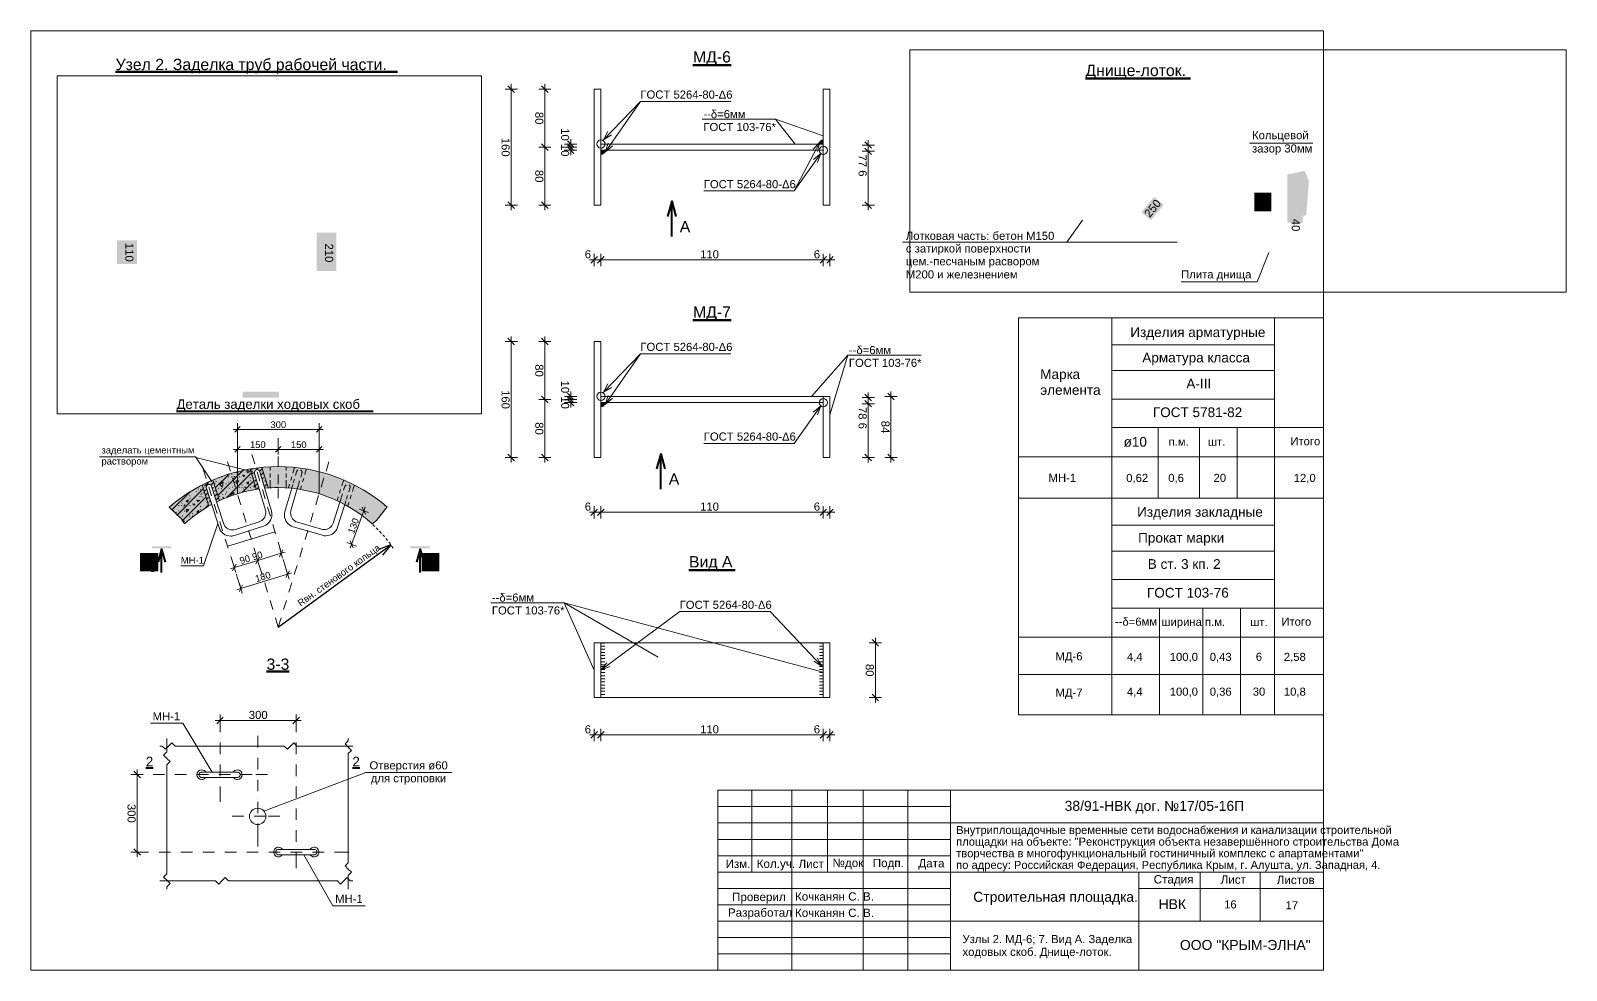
# Model space of a CAD drawing. Header units: metres. Extents: x -865.4 to -847, y -515.9 to -504.6.
import ezdxf

# ---------------------------------------------------------------- set-up
doc = ezdxf.new("R2010")
doc.units = ezdxf.units.M
for name, color, linetype in [('PDF _Геометрия', 7, 'Continuous'), ('PDF _Изображения', 7, 'Continuous'), ('PDF _Текст', 7, 'Continuous')]:
    doc.layers.add(name, color=color, linetype=linetype)
doc.styles.add('PDF Arial', font='arial.ttf')
picture_1 = doc.add_image_def('image1.png', size_in_pixel=(490, 390))
picture_2 = doc.add_image_def('image2.png', size_in_pixel=(758, 280))

msp = doc.modelspace()

# ---------------------------------------------------------------- hatches: boundary and pattern name
at = {"layer": 'PDF _Геометрия', "transparency": 33554559}
for points in [[(-855.909, -505.887), (-855.909, -505.937), (-855.958, -505.937), (-855.958, -505.937), (-855.958, -505.932), (-855.957, -505.928), (-855.956, -505.924), (-855.955, -505.92), (-855.953, -505.916), (-855.951, -505.912), (-855.949, -505.908), (-855.946, -505.905), (-855.944, -505.902), (-855.94, -505.899), (-855.937, -505.896), (-855.933, -505.894), (-855.93, -505.892), (-855.926, -505.89), (-855.922, -505.889), (-855.917, -505.888), (-855.913, -505.888)], [(-858.583, -506.061), (-858.583, -506.012), (-858.534, -506.012), (-858.534, -506.012), (-858.534, -506.016), (-858.535, -506.02), (-858.536, -506.024), (-858.537, -506.029), (-858.539, -506.033), (-858.541, -506.036), (-858.543, -506.04), (-858.546, -506.043), (-858.548, -506.047), (-858.552, -506.049), (-858.555, -506.052), (-858.559, -506.054), (-858.562, -506.056), (-858.566, -506.058), (-858.57, -506.059), (-858.575, -506.06), (-858.579, -506.061)], [(-858.583, -509.095), (-858.583, -509.045), (-858.534, -509.045), (-858.534, -509.045), (-858.534, -509.05), (-858.535, -509.054), (-858.536, -509.058), (-858.537, -509.062), (-858.539, -509.066), (-858.541, -509.07), (-858.543, -509.074), (-858.546, -509.077), (-858.548, -509.08), (-858.552, -509.083), (-858.555, -509.086), (-858.559, -509.088), (-858.562, -509.09), (-858.566, -509.092), (-858.57, -509.093), (-858.575, -509.094), (-858.579, -509.094)], [(-863.983, -510.797), (-863.983, -510.774), (-863.749, -510.774), (-863.749, -510.797)], [(-860.64, -510.797), (-860.875, -510.797), (-860.875, -510.774), (-860.64, -510.774)]]:
    msp.add_hatch(color=256, dxfattribs=at).paths.add_polyline_path(points)
at = {"layer": 'PDF _Геометрия', "true_color": 0xffffff, "transparency": 33554559}
for points in [[(-850.327, -506.304), (-850.122, -506.259), (-850.1, -506.304), (-850.069, -506.387), (-850.103, -506.797), (-850.146, -506.799), (-850.146, -506.888), (-850.327, -506.883)], [(-851.932, -506.572), (-851.816, -506.668), (-851.969, -506.852), (-852.085, -506.757)], [(-850.724, -506.522), (-850.522, -506.522), (-850.522, -506.745), (-850.724, -506.745)], [(-862, -507.001), (-861.765, -507.001), (-861.765, -507.461), (-862, -507.461)], [(-864.402, -507.096), (-864.161, -507.096), (-864.161, -507.379), (-864.402, -507.379)], [(-862.89, -508.987), (-862.89, -508.912), (-862.454, -508.912), (-862.454, -508.987)], [(-862.562, -510.07), (-862.562, -510.069), (-862.586, -510.071), (-862.659, -509.824), (-862.659, -509.824), (-862.631, -509.821), (-862.602, -509.819), (-862.574, -509.817), (-862.546, -509.816), (-862.517, -509.815), (-862.489, -509.814), (-862.46, -509.814), (-862.432, -509.815), (-862.403, -509.815), (-862.375, -509.816), (-862.346, -509.818), (-862.318, -509.82), (-862.29, -509.822), (-862.261, -509.825), (-862.233, -509.828), (-862.205, -509.831), (-862.176, -509.835), (-862.148, -509.839), (-862.12, -509.844), (-862.092, -509.849), (-862.064, -509.854), (-862.036, -509.86), (-862.009, -509.867), (-861.981, -509.873), (-861.953, -509.88), (-861.926, -509.888), (-861.898, -509.896), (-861.871, -509.904), (-861.844, -509.912), (-861.817, -509.921), (-861.79, -509.931), (-861.763, -509.94), (-861.737, -509.951), (-861.71, -509.961), (-861.684, -509.972), (-861.658, -509.983), (-861.632, -509.995), (-861.606, -510.007), (-861.58, -510.019), (-861.555, -510.032), (-861.529, -510.045), (-861.504, -510.058), (-861.479, -510.072), (-861.455, -510.086), (-861.43, -510.101), (-861.406, -510.115), (-861.382, -510.13), (-861.358, -510.146), (-861.334, -510.162), (-861.311, -510.178), (-861.287, -510.194), (-861.264, -510.211), (-861.242, -510.228), (-861.219, -510.246), (-861.197, -510.264), (-861.175, -510.282), (-861.153, -510.3), (-861.279, -510.457), (-861.337, -510.501), (-861.337, -510.501), (-861.357, -510.484), (-861.376, -510.467), (-861.396, -510.45), (-861.417, -510.434), (-861.437, -510.417), (-861.458, -510.402), (-861.479, -510.386), (-861.5, -510.371), (-861.522, -510.356), (-861.544, -510.341), (-861.566, -510.327), (-861.588, -510.313), (-861.61, -510.3), (-861.633, -510.287), (-861.656, -510.274), (-861.679, -510.262), (-861.702, -510.25), (-861.725, -510.238), (-861.749, -510.227), (-861.772, -510.216), (-861.796, -510.205), (-861.82, -510.195), (-861.845, -510.185), (-861.869, -510.176), (-861.894, -510.166), (-861.918, -510.158), (-861.943, -510.149), (-861.968, -510.141), (-861.993, -510.134), (-862.018, -510.127), (-862.043, -510.12), (-862.069, -510.114), (-862.094, -510.108), (-862.12, -510.102), (-862.145, -510.097), (-862.171, -510.092), (-862.197, -510.088), (-862.223, -510.084), (-862.249, -510.08), (-862.274, -510.077), (-862.301, -510.075), (-862.327, -510.072), (-862.353, -510.07), (-862.379, -510.069), (-862.405, -510.068), (-862.431, -510.067), (-862.457, -510.067), (-862.483, -510.067), (-862.509, -510.067), (-862.536, -510.068)], [(-862.801, -509.843), (-862.726, -510.087), (-862.726, -510.087), (-862.751, -510.092), (-862.777, -510.096), (-862.802, -510.101), (-862.827, -510.107), (-862.853, -510.113), (-862.878, -510.119), (-862.903, -510.125), (-862.928, -510.132), (-862.953, -510.14), (-862.977, -510.147), (-863.002, -510.156), (-863.026, -510.164), (-863.051, -510.173), (-863.075, -510.182), (-863.099, -510.192), (-863.123, -510.202), (-863.146, -510.212), (-863.17, -510.223), (-863.25, -509.975), (-863.25, -509.975), (-863.224, -509.964), (-863.199, -509.954), (-863.173, -509.944), (-863.147, -509.934), (-863.121, -509.925), (-863.095, -509.916), (-863.069, -509.908), (-863.042, -509.9), (-863.016, -509.892), (-862.989, -509.885), (-862.962, -509.877), (-862.936, -509.871), (-862.909, -509.865), (-862.882, -509.859), (-862.855, -509.853), (-862.828, -509.848)], [(-863.591, -510.503), (-863.773, -510.3), (-863.773, -510.3), (-863.752, -510.282), (-863.73, -510.264), (-863.708, -510.247), (-863.686, -510.23), (-863.664, -510.213), (-863.641, -510.196), (-863.619, -510.18), (-863.596, -510.164), (-863.572, -510.148), (-863.549, -510.133), (-863.525, -510.118), (-863.501, -510.103), (-863.477, -510.089), (-863.453, -510.075), (-863.428, -510.061), (-863.404, -510.048), (-863.379, -510.035), (-863.297, -510.289), (-863.297, -510.289), (-863.32, -510.302), (-863.342, -510.316), (-863.364, -510.329), (-863.386, -510.344), (-863.408, -510.358), (-863.429, -510.373), (-863.45, -510.388), (-863.471, -510.404), (-863.492, -510.419), (-863.512, -510.435), (-863.532, -510.452), (-863.552, -510.469), (-863.572, -510.486)], [(-864.125, -510.853), (-863.905, -510.853), (-863.905, -511.072), (-864.125, -511.072)], [(-860.74, -511.072), (-860.74, -510.853), (-860.528, -510.853), (-860.528, -511.072)]]:
    msp.add_hatch(color=7, dxfattribs=at).paths.add_polyline_path(points)
at = {"layer": 'PDF _Геометрия', "true_color": 0xdfdfdf, "transparency": 33554559}
for points in [[(-862.691, -510.081), (-862.691, -510.081), (-862.71, -510.084), (-862.729, -510.087), (-862.801, -509.843), (-862.801, -509.843), (-862.773, -509.838), (-862.744, -509.834), (-862.716, -509.83), (-862.688, -509.827), (-862.659, -509.824), (-862.586, -510.069), (-862.586, -510.069), (-862.606, -510.071), (-862.625, -510.073), (-862.683, -509.876), (-862.683, -509.876), (-862.684, -509.872), (-862.686, -509.869), (-862.687, -509.866), (-862.689, -509.863), (-862.691, -509.86), (-862.694, -509.857), (-862.697, -509.855), (-862.7, -509.853), (-862.704, -509.851), (-862.707, -509.85), (-862.711, -509.849), (-862.714, -509.849), (-862.718, -509.849), (-862.722, -509.85), (-862.725, -509.85), (-862.729, -509.852), (-862.732, -509.853), (-862.735, -509.855), (-862.738, -509.858), (-862.74, -509.86), (-862.743, -509.863), (-862.745, -509.866), (-862.746, -509.87), (-862.747, -509.873), (-862.748, -509.877), (-862.749, -509.88), (-862.749, -509.884), (-862.748, -509.888), (-862.747, -509.891), (-862.746, -509.895)], [(-863.205, -510.24), (-863.264, -510.054), (-863.264, -510.054), (-863.265, -510.051), (-863.266, -510.048), (-863.268, -510.044), (-863.27, -510.041), (-863.272, -510.038), (-863.275, -510.036), (-863.278, -510.034), (-863.281, -510.032), (-863.285, -510.03), (-863.288, -510.029), (-863.292, -510.029), (-863.295, -510.028), (-863.299, -510.028), (-863.303, -510.029), (-863.306, -510.03), (-863.31, -510.031), (-863.313, -510.033), (-863.316, -510.035), (-863.319, -510.037), (-863.321, -510.04), (-863.324, -510.043), (-863.325, -510.046), (-863.327, -510.049), (-863.328, -510.053), (-863.329, -510.056), (-863.329, -510.06), (-863.329, -510.064), (-863.329, -510.067), (-863.328, -510.071), (-863.326, -510.075), (-863.264, -510.27), (-863.264, -510.27), (-863.281, -510.279), (-863.297, -510.289), (-863.379, -510.035), (-863.379, -510.035), (-863.353, -510.022), (-863.328, -510.01), (-863.302, -509.998), (-863.276, -509.986), (-863.25, -509.975), (-863.17, -510.223), (-863.17, -510.223), (-863.187, -510.231)]]:
    msp.add_hatch(color=254, dxfattribs=at).paths.add_polyline_path(points)

# ---------------------------------------------------------------- linework, layer by layer
at = {"layer": 'PDF _Геометрия', "lineweight": 18}
for points in [[(-865.44, -504.575), (-849.896, -504.575), (-849.896, -515.869), (-865.44, -515.869)], [(-858.663, -505.277), (-858.583, -505.277), (-858.583, -506.672), (-858.663, -506.672)], [(-855.829, -505.277), (-855.909, -505.277), (-855.909, -506.672), (-855.829, -506.672)], [(-858.583, -505.937), (-855.909, -505.937), (-855.909, -506.012), (-858.583, -506.012)], [(-858.663, -508.31), (-858.583, -508.31), (-858.583, -509.705), (-858.663, -509.705)], [(-858.583, -508.97), (-855.909, -508.97), (-855.909, -509.045), (-858.583, -509.045)], [(-855.909, -509.705), (-855.829, -509.705), (-855.829, -508.97), (-855.909, -508.97)], [(-858.663, -511.932), (-855.829, -511.932), (-855.829, -512.59), (-858.663, -512.59)], [(-857.176, -515.869), (-857.176, -513.704)], [(-849.896, -513.704), (-857.176, -513.704)], [(-856.77, -514.688), (-856.77, -513.704)], [(-856.287, -513.704), (-856.287, -515.869)], [(-855.858, -514.688), (-855.858, -513.704)], [(-855.43, -513.704), (-855.43, -515.869)], [(-854.891, -513.704), (-854.891, -515.869)], [(-854.381, -513.704), (-854.381, -515.869)], [(-854.381, -513.901), (-857.176, -513.901)], [(-849.896, -514.098), (-857.176, -514.098)], [(-854.381, -514.295), (-857.176, -514.295)], [(-854.381, -514.491), (-857.176, -514.491)], [(-849.896, -514.688), (-857.176, -514.688)], [(-852.116, -514.688), (-852.116, -515.869)], [(-851.379, -515.278), (-851.379, -514.688)], [(-850.655, -515.278), (-850.655, -514.688)], [(-854.381, -514.885), (-857.176, -514.885)], [(-849.896, -514.885), (-852.116, -514.885)], [(-854.381, -515.082), (-857.176, -515.082)], [(-849.896, -515.278), (-857.176, -515.278)], [(-854.381, -515.475), (-857.176, -515.475)]]:
    msp.add_lwpolyline(points, close=True, dxfattribs=at)
at = {"layer": 'PDF _Геометрия', "lineweight": 53}
for points in [[(-857.476, -504.988), (-857.016, -504.988)], [(-864.419, -505.07), (-861.029, -505.07)], [(-852.757, -505.15), (-851.492, -505.15)], [(-857.476, -508.055), (-857.016, -508.055)], [(-857.524, -511.061), (-856.968, -511.061)], [(-862.604, -512.278), (-862.332, -512.278)]]:
    msp.add_lwpolyline(points, dxfattribs=at)
at = {"layer": 'PDF _Геометрия', "lineweight": 18}
for points in [[(-859.588, -505.277), (-859.736, -505.277)], [(-859.623, -505.316), (-859.701, -505.237)], [(-859.662, -506.731), (-859.662, -506.672), (-859.662, -505.277), (-859.662, -505.218)], [(-859.184, -505.277), (-859.331, -505.277)], [(-859.218, -505.316), (-859.297, -505.237)], [(-859.257, -506.731), (-859.257, -506.672), (-859.257, -505.974), (-859.257, -505.277), (-859.257, -505.218)], [(-857.02, -505.424), (-858.108, -505.424), (-858.553, -505.887), (-858.498, -505.787)], [(-858.108, -505.424), (-858.533, -506.033), (-858.494, -505.926)], [(-856.246, -505.937), (-856.483, -505.639), (-857.364, -505.639)], [(-856.483, -505.639), (-855.909, -505.839)], [(-859.297, -505.935), (-859.218, -506.014)], [(-858.872, -505.937), (-859.02, -505.937)], [(-858.985, -505.897), (-858.907, -505.976)], [(-858.907, -506.014), (-858.985, -505.935)], [(-858.946, -506.071), (-858.946, -506.012), (-858.946, -505.974), (-858.946, -505.937), (-858.946, -505.877)], [(-858.553, -505.887), (-858.456, -505.828)], [(-856.259, -506.501), (-855.952, -505.914), (-855.977, -506.025)], [(-855.952, -505.914), (-856.029, -505.998)], [(-855.408, -505.91), (-855.33, -505.988)], [(-855.369, -506.731), (-855.369, -506.672), (-855.369, -506.024), (-855.369, -505.949), (-855.369, -505.89)], [(-850.784, -505.925), (-850.022, -505.925)], [(-859.184, -505.974), (-859.331, -505.974)], [(-858.872, -505.974), (-859.02, -505.974)], [(-858.872, -506.012), (-859.02, -506.012)], [(-858.907, -506.051), (-858.985, -505.972)], [(-858.533, -506.033), (-858.445, -505.959)], [(-855.978, -506.158), (-855.937, -506.052), (-856.259, -506.501), (-857.346, -506.501)], [(-855.937, -506.052), (-856.026, -506.124)], [(-855.295, -505.949), (-855.443, -505.949)], [(-855.295, -506.024), (-855.443, -506.024)], [(-855.33, -506.064), (-855.408, -505.985)], [(-859.588, -506.672), (-859.736, -506.672)], [(-859.701, -506.632), (-859.623, -506.711)], [(-859.184, -506.672), (-859.331, -506.672)], [(-859.297, -506.632), (-859.218, -506.711)], [(-855.295, -506.672), (-855.443, -506.672)], [(-855.408, -506.632), (-855.33, -506.711)], [(-852.981, -507.118), (-852.792, -506.853)], [(-854.956, -507.118), (-851.653, -507.118)], [(-858.722, -507.33), (-858.663, -507.33), (-858.583, -507.33), (-855.909, -507.33), (-855.829, -507.33), (-855.77, -507.33)], [(-858.624, -507.29), (-858.703, -507.369)], [(-858.663, -507.404), (-858.663, -507.256)], [(-858.544, -507.29), (-858.623, -507.369)], [(-858.583, -507.404), (-858.583, -507.256)], [(-855.87, -507.29), (-855.948, -507.369)], [(-855.909, -507.404), (-855.909, -507.256)], [(-855.868, -507.369), (-855.789, -507.29)], [(-855.829, -507.404), (-855.829, -507.256)], [(-851.606, -507.593), (-850.69, -507.593), (-850.553, -507.242)], [(-849.896, -512.797), (-853.562, -512.797), (-853.562, -508.026), (-852.438, -508.026), (-852.438, -510.195), (-849.896, -510.195)], [(-852.439, -508.026), (-852.439, -509.004)], [(-852.438, -508.026), (-849.896, -508.026)], [(-850.483, -508.026), (-850.483, -511.514), (-850.483, -512.797)], [(-859.588, -508.31), (-859.736, -508.31)], [(-859.623, -508.35), (-859.701, -508.271)], [(-859.662, -509.764), (-859.662, -509.705), (-859.662, -508.31), (-859.662, -508.251)], [(-859.184, -508.31), (-859.331, -508.31)], [(-859.218, -508.35), (-859.297, -508.271)], [(-859.257, -509.764), (-859.257, -509.705), (-859.257, -509.008), (-859.257, -508.31), (-859.257, -508.251)], [(-857.02, -508.457), (-858.108, -508.457), (-858.553, -508.921), (-858.498, -508.821)], [(-858.108, -508.457), (-858.533, -509.066), (-858.494, -508.959)], [(-854.732, -508.475), (-855.614, -508.475), (-856.052, -508.97)], [(-855.614, -508.475), (-855.829, -509.192)], [(-852.438, -508.349), (-850.483, -508.349)], [(-852.438, -508.661), (-850.483, -508.661)], [(-858.553, -508.921), (-858.456, -508.862)], [(-859.184, -509.008), (-859.331, -509.008)], [(-859.297, -508.969), (-859.218, -509.047)], [(-858.872, -508.97), (-859.02, -508.97)], [(-858.872, -509.008), (-859.02, -509.008)], [(-858.872, -509.045), (-859.02, -509.045)], [(-858.985, -508.931), (-858.907, -509.01)], [(-858.907, -509.047), (-858.985, -508.969)], [(-858.907, -509.085), (-858.985, -509.006)], [(-858.946, -509.105), (-858.946, -509.045), (-858.946, -509.008), (-858.946, -508.97), (-858.946, -508.911)], [(-858.533, -509.066), (-858.445, -508.993)], [(-855.978, -509.192), (-855.937, -509.085), (-856.259, -509.535), (-857.346, -509.535)], [(-855.937, -509.085), (-856.026, -509.158)], [(-855.295, -508.983), (-855.443, -508.983)], [(-855.295, -509.058), (-855.443, -509.058)], [(-855.408, -508.943), (-855.33, -509.022)], [(-855.33, -509.097), (-855.408, -509.019)], [(-855.369, -509.764), (-855.369, -509.705), (-855.369, -509.058), (-855.369, -508.983), (-855.369, -508.924)], [(-855.021, -508.97), (-855.168, -508.97)], [(-855.055, -509.01), (-855.134, -508.931)], [(-855.095, -509.764), (-855.095, -509.705), (-855.095, -508.97), (-855.095, -508.911)], [(-852.438, -509.004), (-850.483, -509.004)], [(-863.004, -509.367), (-862.955, -509.367), (-861.972, -509.367), (-861.923, -509.367)], [(-862.922, -509.334), (-862.987, -509.4)], [(-862.955, -509.293), (-862.955, -510.14)], [(-862.955, -509.428), (-862.955, -509.305)], [(-862.005, -509.4), (-861.939, -509.334)], [(-861.972, -509.293), (-861.972, -510.14)], [(-861.972, -509.428), (-861.972, -509.305)], [(-849.896, -509.346), (-852.438, -509.346), (-852.438, -512.797)], [(-851.881, -509.346), (-851.881, -510.195)], [(-851.384, -509.346), (-851.384, -510.195)], [(-850.932, -509.346), (-850.932, -510.195)], [(-863.004, -509.607), (-862.955, -509.607), (-862.464, -509.607), (-861.972, -509.607), (-861.923, -509.607)], [(-862.922, -509.574), (-862.987, -509.64)], [(-862.955, -509.669), (-862.955, -509.546)], [(-862.431, -509.574), (-862.497, -509.64)], [(-862.464, -509.472), (-862.464, -509.587)], [(-862.464, -509.669), (-862.464, -509.546)], [(-862.005, -509.64), (-861.939, -509.574)], [(-861.972, -509.669), (-861.972, -509.546)], [(-864.614, -509.698), (-863.459, -509.698), (-863.261, -509.995)], [(-863.455, -509.704), (-862.769, -509.876)], [(-863.038, -509.868), (-863.072, -509.757)], [(-862.779, -509.668), (-862.746, -509.779)], [(-862.586, -510.069), (-862.659, -509.824)], [(-862.561, -509.817), (-862.561, -509.863)], [(-862.464, -509.645), (-862.464, -509.645)], [(-862.464, -509.691), (-862.464, -509.807)], [(-862.367, -509.817), (-862.367, -509.863)], [(-862.287, -509.894), (-862.28, -509.869), (-862.267, -509.824)], [(-861.888, -509.868), (-861.854, -509.757)], [(-859.588, -509.705), (-859.736, -509.705)], [(-859.701, -509.666), (-859.623, -509.745)], [(-859.184, -509.705), (-859.331, -509.705)], [(-859.297, -509.666), (-859.218, -509.745)], [(-855.295, -509.705), (-855.443, -509.705)], [(-855.408, -509.666), (-855.33, -509.745)], [(-855.021, -509.705), (-855.168, -509.705)], [(-855.134, -509.666), (-855.055, -509.745)], [(-853.562, -509.698), (-852.438, -509.698), (-849.896, -509.698)], [(-863.365, -509.847), (-863.33, -509.958)], [(-863.17, -510.223), (-863.25, -509.975)], [(-863.03, -509.896), (-863.03, -509.896)], [(-862.979, -510.061), (-863.013, -509.951)], [(-862.729, -510.087), (-862.801, -509.843)], [(-862.73, -509.834), (-862.73, -509.834)], [(-862.717, -509.878), (-862.684, -509.989)], [(-862.561, -509.898), (-862.561, -509.944)], [(-862.561, -509.979), (-862.561, -510.023), (-862.561, -510.069)], [(-862.464, -509.865), (-862.464, -509.865)], [(-862.464, -509.911), (-862.464, -510.027)], [(-862.367, -509.898), (-862.367, -509.944)], [(-862.367, -509.979), (-862.367, -510.023), (-862.367, -510.069)], [(-862.313, -509.982), (-862.3, -509.938)], [(-862.269, -509.966), (-862.282, -510.011)], [(-862.226, -509.854), (-862.229, -509.856), (-862.232, -509.859), (-862.235, -509.861), (-862.237, -509.864), (-862.239, -509.867), (-862.241, -509.87), (-862.242, -509.874), (-862.243, -509.877), (-862.256, -509.922)], [(-862.206, -509.985), (-862.219, -510.029)], [(-862.193, -509.855), (-862.191, -509.857), (-862.188, -509.859), (-862.186, -509.861), (-862.183, -509.864), (-862.181, -509.867), (-862.18, -509.871), (-862.179, -509.874), (-862.178, -509.878), (-862.177, -509.881), (-862.177, -509.885), (-862.178, -509.889), (-862.179, -509.892), (-862.18, -509.896), (-862.193, -509.94)], [(-862.17, -509.999), (-862.157, -509.955)], [(-862.144, -509.91), (-862.138, -509.888), (-862.125, -509.843)], [(-861.948, -510.061), (-861.914, -509.951)], [(-861.897, -509.896), (-861.897, -509.896)], [(-861.699, -510.047), (-861.69, -510.019), (-861.676, -509.975)], [(-863.297, -510.289), (-863.379, -510.035)], [(-863.313, -510.013), (-863.313, -510.013)], [(-863.299, -510.057), (-863.264, -510.167)], [(-862.965, -510.106), (-862.965, -510.106)], [(-862.914, -510.272), (-862.948, -510.161)], [(-862.667, -510.045), (-862.667, -510.045)], [(-862.654, -510.089), (-862.621, -510.2)], [(-862.464, -510.076), (-862.464, -510.192)], [(-862.339, -510.071), (-862.326, -510.027)], [(-862.196, -510.088), (-862.183, -510.044)], [(-862.012, -510.272), (-861.978, -510.161)], [(-861.961, -510.106), (-861.961, -510.106)], [(-861.755, -510.224), (-861.741, -510.179)], [(-861.727, -510.135), (-861.713, -510.091)], [(-861.691, -510.143), (-861.705, -510.187)], [(-861.645, -510.032), (-861.648, -510.034), (-861.651, -510.036), (-861.654, -510.038), (-861.656, -510.041), (-861.659, -510.044), (-861.66, -510.048), (-861.662, -510.051), (-861.663, -510.054), (-861.677, -510.099)], [(-861.629, -510.161), (-861.643, -510.205)], [(-861.601, -510.073), (-861.615, -510.117)], [(-861.6, -510.075), (-861.599, -510.071), (-861.598, -510.067), (-861.597, -510.064), (-861.597, -510.06), (-861.598, -510.056), (-861.598, -510.053), (-861.599, -510.049), (-861.601, -510.046), (-861.603, -510.043), (-861.605, -510.04), (-861.608, -510.037), (-861.61, -510.035), (-861.612, -510.034)], [(-861.6, -510.202), (-861.586, -510.158)], [(-861.572, -510.113), (-861.561, -510.08), (-861.547, -510.036)], [(-863.246, -510.222), (-863.246, -510.222)], [(-863.233, -510.266), (-863.198, -510.377)], [(-862.901, -510.316), (-862.901, -510.316)], [(-862.85, -510.482), (-862.884, -510.371)], [(-862.605, -510.255), (-862.605, -510.255)], [(-862.591, -510.3), (-862.558, -510.411)], [(-862.076, -510.482), (-862.043, -510.371)], [(-862.026, -510.316), (-862.026, -510.316)], [(-861.628, -510.29), (-861.614, -510.246)], [(-861.597, -510.795), (-861.581, -510.749), (-861.433, -510.345), (-861.417, -510.298)], [(-861.376, -510.366), (-861.491, -510.324)], [(-861.414, -510.387), (-861.453, -510.302)], [(-858.722, -510.363), (-858.663, -510.363), (-858.583, -510.363), (-855.909, -510.363), (-855.829, -510.363), (-855.77, -510.363)], [(-858.624, -510.324), (-858.703, -510.403)], [(-858.663, -510.437), (-858.663, -510.29)], [(-858.544, -510.324), (-858.623, -510.403)], [(-858.583, -510.437), (-858.583, -510.29)], [(-855.87, -510.324), (-855.948, -510.403)], [(-855.909, -510.437), (-855.909, -510.29)], [(-855.868, -510.403), (-855.789, -510.324)], [(-855.829, -510.437), (-855.829, -510.29)], [(-850.483, -510.195), (-853.562, -510.195)], [(-863.634, -511.009), (-863.36, -511.009), (-863.191, -510.497)], [(-863.18, -510.432), (-863.18, -510.432)], [(-863.166, -510.476), (-863.132, -510.586)], [(-862.836, -510.526), (-862.836, -510.526)], [(-862.542, -510.466), (-862.542, -510.466)], [(-862.529, -510.51), (-862.496, -510.621)], [(-862.09, -510.526), (-862.09, -510.526)], [(-861.303, -510.533), (-861.316, -510.521), (-861.327, -510.511)], [(-861.262, -510.574), (-861.279, -510.557), (-861.286, -510.55)], [(-852.438, -510.517), (-850.483, -510.517)], [(-863.114, -510.642), (-863.114, -510.642)], [(-863.1, -510.686), (-863.065, -510.796)], [(-863.068, -510.772), (-862.506, -510.6)], [(-862.786, -510.692), (-862.819, -510.581)], [(-862.772, -510.736), (-862.772, -510.736)], [(-862.479, -510.677), (-862.479, -510.677)], [(-862.466, -510.721), (-862.433, -510.832)], [(-862.155, -510.736), (-862.155, -510.736)], [(-862.141, -510.692), (-862.107, -510.581)], [(-861.523, -510.77), (-861.638, -510.728)], [(-861.6, -510.707), (-861.561, -510.791)], [(-861.223, -510.615), (-861.225, -510.613), (-861.243, -510.594), (-861.245, -510.591)], [(-861.185, -510.658), (-861.191, -510.652), (-861.207, -510.634)], [(-861.149, -510.703), (-861.158, -510.691), (-861.169, -510.677)], [(-861.114, -510.748), (-861.126, -510.732), (-861.134, -510.722)], [(-863.048, -510.851), (-863.048, -510.851)], [(-863.037, -511.043), (-862.99, -511.028), (-862.709, -510.942), (-862.428, -510.856), (-862.381, -510.842)], [(-863.034, -510.895), (-862.999, -511.006)], [(-862.403, -510.932), (-862.384, -510.996), (-862.351, -511.107), (-862.913, -511.279)], [(-862.721, -510.902), (-862.755, -510.791)], [(-862.687, -510.901), (-862.731, -510.983)], [(-862.691, -511.001), (-862.727, -510.883)], [(-862.45, -510.897), (-862.406, -510.815)], [(-862.41, -510.915), (-862.446, -510.797)], [(-862.416, -510.887), (-862.416, -510.887)], [(-862.205, -510.902), (-862.171, -510.791)], [(-861.081, -510.795), (-861.096, -510.774), (-861.1, -510.768)], [(-852.438, -510.83), (-850.483, -510.83)], [(-862.968, -510.987), (-863.012, -511.069)], [(-862.972, -511.087), (-863.008, -510.969)], [(-862.982, -511.061), (-862.982, -511.061)], [(-862.968, -511.105), (-862.948, -511.169), (-862.913, -511.279), (-862.96, -511.294)], [(-862.707, -510.946), (-862.707, -510.946)], [(-862.657, -511.112), (-862.691, -511.001)], [(-862.373, -511.148), (-862.329, -511.066)], [(-862.333, -511.166), (-862.369, -511.049)], [(-862.351, -511.107), (-862.304, -511.093)], [(-862.27, -511.112), (-862.236, -511.001)], [(-862.219, -510.946), (-862.219, -510.946)], [(-862.891, -511.238), (-862.935, -511.32)], [(-862.895, -511.338), (-862.931, -511.221)], [(-862.643, -511.156), (-862.643, -511.156)], [(-862.592, -511.322), (-862.626, -511.212)], [(-862.334, -511.322), (-862.3, -511.212)], [(-862.283, -511.156), (-862.283, -511.156)], [(-852.438, -511.172), (-850.483, -511.172)], [(-862.579, -511.366), (-862.579, -511.366)], [(-862.528, -511.532), (-862.562, -511.422)], [(-862.399, -511.532), (-862.365, -511.422)], [(-862.348, -511.366), (-862.348, -511.366)], [(-858.663, -512.261), (-859.025, -511.45), (-859.907, -511.45)], [(-855.909, -512.285), (-859.025, -511.45), (-857.893, -512.104)], [(-862.514, -511.577), (-862.514, -511.577)], [(-862.429, -511.632), (-862.463, -511.743), (-862.497, -511.632)], [(-862.412, -511.577), (-862.412, -511.577)], [(-856.024, -512.154), (-855.927, -512.213), (-856.548, -511.557), (-857.636, -511.557), (-858.583, -512.261), (-858.512, -512.171)], [(-852.438, -511.514), (-849.896, -511.514)], [(-851.866, -511.514), (-851.866, -512.797)], [(-851.346, -511.514), (-851.346, -512.797)], [(-850.893, -511.514), (-850.893, -512.797)], [(-858.585, -511.935), (-858.537, -511.935)], [(-858.585, -511.972), (-858.537, -511.972)], [(-858.585, -512.009), (-858.537, -512.009)], [(-858.583, -512.59), (-858.583, -511.932)], [(-855.955, -511.935), (-855.907, -511.935)], [(-855.955, -511.972), (-855.907, -511.972)], [(-855.955, -512.009), (-855.907, -512.009)], [(-855.909, -512.59), (-855.909, -511.932)], [(-855.209, -511.932), (-855.357, -511.932)], [(-855.244, -511.971), (-855.322, -511.892)], [(-855.283, -512.649), (-855.283, -512.59), (-855.283, -511.932), (-855.283, -511.873)], [(-849.896, -511.866), (-853.562, -511.866)], [(-858.585, -512.047), (-858.537, -512.047)], [(-858.585, -512.084), (-858.537, -512.084)], [(-858.585, -512.121), (-858.537, -512.121)], [(-858.585, -512.159), (-858.537, -512.159)], [(-858.585, -512.196), (-858.537, -512.196)], [(-858.585, -512.216), (-858.537, -512.216)], [(-858.583, -512.261), (-858.477, -512.219)], [(-855.927, -512.213), (-855.981, -512.113)], [(-855.955, -512.047), (-855.907, -512.047)], [(-855.955, -512.084), (-855.907, -512.084)], [(-855.955, -512.121), (-855.907, -512.121)], [(-855.955, -512.159), (-855.907, -512.159)], [(-855.955, -512.196), (-855.907, -512.196)], [(-855.955, -512.216), (-855.907, -512.216)], [(-858.585, -512.253), (-858.537, -512.253)], [(-858.585, -512.291), (-858.537, -512.291)], [(-858.585, -512.328), (-858.537, -512.328)], [(-858.585, -512.365), (-858.537, -512.365)], [(-858.585, -512.403), (-858.537, -512.403)], [(-855.955, -512.253), (-855.907, -512.253)], [(-855.955, -512.291), (-855.907, -512.291)], [(-855.955, -512.328), (-855.907, -512.328)], [(-855.955, -512.365), (-855.907, -512.365)], [(-855.955, -512.403), (-855.907, -512.403)], [(-849.896, -512.314), (-853.562, -512.314)], [(-858.585, -512.44), (-858.537, -512.44)], [(-858.585, -512.478), (-858.537, -512.478)], [(-858.585, -512.515), (-858.537, -512.515)], [(-858.585, -512.552), (-858.537, -512.552)], [(-858.585, -512.59), (-858.537, -512.59)], [(-855.955, -512.44), (-855.907, -512.44)], [(-855.955, -512.478), (-855.907, -512.478)], [(-855.955, -512.515), (-855.907, -512.515)], [(-855.955, -512.552), (-855.907, -512.552)], [(-855.955, -512.59), (-855.907, -512.59)], [(-855.209, -512.59), (-855.357, -512.59)], [(-855.322, -512.55), (-855.244, -512.629)], [(-864, -512.897), (-863.612, -512.897), (-863.259, -513.486)], [(-863.222, -512.867), (-863.163, -512.867), (-863.163, -513.006)], [(-863.124, -512.828), (-863.203, -512.907)], [(-863.163, -512.941), (-863.163, -512.794)], [(-863.163, -512.867), (-862.247, -512.867), (-862.247, -513.006)], [(-862.286, -512.907), (-862.207, -512.828)], [(-862.247, -512.941), (-862.247, -512.794)], [(-862.247, -512.867), (-862.188, -512.867)], [(-863.887, -513.173), (-863.858, -513.173), (-863.819, -513.212), (-863.781, -513.173), (-863.742, -513.134), (-863.703, -513.173), (-862.421, -513.173), (-862.392, -513.173), (-862.353, -513.212), (-862.315, -513.173), (-862.276, -513.134), (-862.238, -513.173), (-861.568, -513.173)], [(-863.802, -514.893), (-863.802, -514.864), (-863.764, -514.825), (-863.802, -514.787), (-863.841, -514.748), (-863.802, -514.71), (-863.802, -513.427), (-863.802, -513.398), (-863.764, -513.359), (-863.802, -513.321), (-863.841, -513.282), (-863.802, -513.244), (-863.802, -513.081)], [(-863.163, -513.076), (-863.163, -513.076)], [(-863.163, -513.131), (-863.163, -513.27)], [(-862.707, -513.051), (-862.707, -513.19)], [(-862.247, -513.076), (-862.247, -513.076)], [(-862.247, -513.131), (-862.247, -513.27)], [(-861.622, -513.081), (-861.622, -513.11), (-861.66, -513.148), (-861.622, -513.187), (-861.583, -513.225), (-861.622, -513.264), (-861.622, -514.547), (-861.622, -514.576), (-861.66, -514.614), (-861.622, -514.653), (-861.583, -514.691), (-861.622, -514.73), (-861.622, -514.893)], [(-858.722, -513.04), (-858.663, -513.04), (-858.583, -513.04), (-855.909, -513.04), (-855.829, -513.04), (-855.77, -513.04)], [(-858.624, -513), (-858.703, -513.079)], [(-858.663, -513.114), (-858.663, -512.966)], [(-858.544, -513), (-858.623, -513.079)], [(-858.583, -513.114), (-858.583, -512.966)], [(-855.87, -513), (-855.948, -513.079)], [(-855.909, -513.114), (-855.909, -512.966)], [(-855.868, -513.079), (-855.789, -513)], [(-855.829, -513.114), (-855.829, -512.966)], [(-862.707, -513.259), (-862.707, -513.259)], [(-862.707, -513.315), (-862.707, -513.454)], [(-864.087, -513.516), (-864.234, -513.516)], [(-864.232, -513.516), (-864.093, -513.516)], [(-864.121, -513.556), (-864.2, -513.477)], [(-864.161, -514.447), (-864.161, -513.516), (-864.161, -513.457)], [(-864.024, -513.516), (-864.024, -513.516)], [(-863.968, -513.516), (-863.83, -513.516)], [(-863.76, -513.516), (-863.76, -513.516)], [(-863.705, -513.516), (-863.566, -513.516)], [(-863.496, -513.516), (-863.496, -513.516)], [(-863.441, -513.516), (-863.302, -513.516)], [(-863.233, -513.516), (-863.233, -513.516)], [(-863.177, -513.516), (-863.038, -513.516)], [(-863.163, -513.339), (-863.163, -513.339)], [(-863.163, -513.395), (-863.163, -513.534)], [(-862.969, -513.516), (-862.969, -513.516)], [(-862.913, -513.516), (-862.775, -513.516)], [(-862.731, -513.516), (-862.592, -513.516)], [(-860.371, -513.49), (-861.408, -513.49), (-862.636, -513.956)], [(-862.247, -513.339), (-862.247, -513.339)], [(-862.247, -513.395), (-862.247, -513.534)], [(-863.163, -513.603), (-863.163, -513.603)], [(-863.163, -513.659), (-863.163, -513.704), (-863.163, -513.843)], [(-862.707, -513.523), (-862.707, -513.523)], [(-862.707, -513.579), (-862.707, -513.717)], [(-862.247, -513.603), (-862.247, -513.603)], [(-862.247, -513.659), (-862.247, -513.797)], [(-862.707, -513.787), (-862.707, -513.787)], [(-862.707, -513.842), (-862.707, -513.981)], [(-862.247, -513.867), (-862.247, -513.867)], [(-863.016, -514.018), (-862.877, -514.018)], [(-862.808, -514.018), (-862.808, -514.018)], [(-862.752, -514.018), (-862.613, -514.018)], [(-862.707, -514.051), (-862.707, -514.051)], [(-862.584, -514.018), (-862.445, -514.018)], [(-862.247, -513.922), (-862.247, -514.061)], [(-862.707, -514.106), (-862.707, -514.243), (-862.707, -514.382)], [(-862.247, -514.131), (-862.247, -514.131)], [(-862.247, -514.186), (-862.247, -514.325)], [(-864.2, -514.407), (-864.121, -514.486)], [(-862.247, -514.394), (-862.247, -514.394)], [(-864.087, -514.447), (-864.234, -514.447)], [(-864.161, -514.506), (-864.161, -514.447), (-864.022, -514.447)], [(-863.952, -514.447), (-863.952, -514.447)], [(-863.897, -514.447), (-863.758, -514.447)], [(-863.689, -514.447), (-863.689, -514.447)], [(-863.633, -514.447), (-863.494, -514.447)], [(-863.425, -514.447), (-863.425, -514.447)], [(-863.369, -514.447), (-863.23, -514.447)], [(-863.161, -514.447), (-863.161, -514.447)], [(-863.106, -514.447), (-862.967, -514.447)], [(-862.897, -514.447), (-862.897, -514.447)], [(-862.842, -514.447), (-862.703, -514.447)], [(-862.634, -514.447), (-862.634, -514.447)], [(-862.578, -514.447), (-862.439, -514.447)], [(-862.37, -514.447), (-862.37, -514.447)], [(-862.314, -514.447), (-862.175, -514.447)], [(-862.247, -514.45), (-862.247, -514.501), (-862.247, -514.64)], [(-862.156, -514.479), (-861.805, -515.092), (-861.417, -515.092)], [(-862.106, -514.447), (-862.106, -514.447)], [(-862.05, -514.447), (-861.912, -514.447)], [(-861.842, -514.447), (-861.842, -514.447)], [(-861.787, -514.447), (-861.75, -514.447), (-861.611, -514.447)], [(-861.568, -514.793), (-861.597, -514.793), (-861.635, -514.754), (-861.674, -514.793), (-861.713, -514.832), (-861.751, -514.793), (-863.034, -514.793), (-863.063, -514.793), (-863.101, -514.754), (-863.14, -514.793), (-863.178, -514.832), (-863.217, -514.793), (-863.887, -514.793)], [(-857.176, -515.672), (-854.381, -515.672)]]:
    msp.add_lwpolyline(points, dxfattribs=at)
at = {"layer": 'PDF _Геометрия', "lineweight": 40}
for points in [[(-857.732, -506.625), (-857.781, -506.809)], [(-857.732, -507.05), (-857.732, -506.625), (-857.683, -506.809)], [(-863.686, -509.146), (-861.322, -509.146)], [(-857.864, -509.659), (-857.913, -509.842)], [(-857.864, -510.084), (-857.864, -509.659), (-857.814, -509.842)], [(-863.865, -510.808), (-863.906, -510.961)], [(-863.865, -511.089), (-863.865, -510.808), (-863.824, -510.961)], [(-860.758, -510.808), (-860.799, -510.961)], [(-860.758, -511.089), (-860.758, -510.808), (-860.717, -510.961)], [(-864.057, -513.437), (-863.967, -513.437)], [(-861.572, -513.437), (-861.483, -513.437)]]:
    msp.add_lwpolyline(points, dxfattribs=at)
at = {"layer": 'PDF _Геометрия', "lineweight": 18}
for points in [[(-861.153, -510.3, 0.179394), (-862.463, -509.814, 0.179394), (-863.773, -510.3)], [(-862.686, -509.877), (-862.546, -510.349, -0.072233), (-862.539, -510.391, -0.325972), (-862.642, -510.532), (-862.989, -510.643, -0.077977), (-863.034, -510.65, -0.326073), (-863.175, -510.547), (-863.326, -510.075, -0.103362), (-863.329, -510.061, -0.414507), (-863.296, -510.028, -0.355046), (-863.264, -510.054), (-863.122, -510.496, 0.326008), (-863.013, -510.576, 0.078345), (-862.978, -510.57)], [(-862.684, -509.877, 0.361759), (-862.716, -509.85, 0.414304), (-862.749, -509.883, 0.096758), (-862.747, -509.896), (-862.617, -510.337, -0.071446), (-862.613, -510.37, -0.325975), (-862.693, -510.479), (-862.978, -510.57)], [(-861.154, -510.299), (-861.282, -510.464), (-861.335, -510.503, 0.186709), (-862.463, -510.067, 0.024132), (-862.625, -510.074)], [(-861.65, -510.226), (-861.664, -510.27), (-861.75, -510.543, -0.327022), (-861.891, -510.646, -0.071225), (-861.932, -510.64), (-862.282, -510.537, -0.333191), (-862.388, -510.396, -0.07133), (-862.382, -510.354), (-862.3, -510.075), (-862.287, -510.03)], [(-861.708, -510.195), (-861.722, -510.24), (-861.803, -510.493, -0.325862), (-861.912, -510.572, -0.071442), (-861.945, -510.568), (-862.232, -510.483, -0.333155), (-862.315, -510.373, -0.071403), (-862.31, -510.341), (-862.234, -510.082), (-862.221, -510.038)], [(-863.774, -510.301), (-863.624, -510.446), (-863.591, -510.503, -0.060202), (-863.264, -510.27)], [(-863.334, -513.488, 0.261241), (-863.383, -513.46, 0.414153), (-863.441, -513.518, 0.414153), (-863.383, -513.576, 0.249619), (-863.335, -513.55)], [(-863.004, -513.55, 0.249619), (-862.956, -513.576, 0.414153), (-862.898, -513.518, 0.414153), (-862.956, -513.46, 0.261241), (-863.005, -513.488)], [(-862.411, -514.417, 0.261346), (-862.461, -514.389, 0.414305), (-862.518, -514.447, 0.41442), (-862.461, -514.505, 0.249568), (-862.413, -514.479)], [(-862.081, -514.479, 0.24968), (-862.033, -514.505, 0.414366), (-861.975, -514.447, 0.414252), (-862.033, -514.389, 0.261566), (-862.082, -514.417)]]:
    msp.add_lwpolyline(points, format="xyb", dxfattribs=at)
at = {"layer": 'PDF _Геометрия', "color": 8, "lineweight": 9, "true_color": 0x7e7e7e}
for points in [[(-863.303, -510.006), (-863.348, -510.051)], [(-863.243, -510.006), (-863.274, -510.037)], [(-863.055, -509.904), (-863.22, -510.068)], [(-863.207, -509.993), (-863.217, -509.988)], [(-862.888, -509.86), (-863.19, -510.161)], [(-863.18, -509.947), (-863.181, -509.949)], [(-863.14, -509.935), (-863.145, -509.936)], [(-862.786, -509.89), (-863.081, -510.185)], [(-863.061, -509.942), (-863.06, -509.934)], [(-863.061, -510.001), (-863.056, -510)], [(-863.027, -509.94), (-863.023, -509.935)], [(-863.019, -509.908), (-863.026, -509.906)], [(-863.007, -509.959), (-863.006, -509.955)], [(-862.991, -510.002), (-862.986, -510.009)], [(-862.948, -509.874), (-862.95, -509.897), (-862.972, -509.887), (-862.959, -509.877)], [(-862.929, -509.942), (-862.924, -509.938)], [(-862.757, -509.984), (-862.897, -510.124)], [(-862.89, -509.918), (-862.895, -509.921)], [(-862.803, -509.95), (-862.796, -509.948)], [(-862.795, -509.984), (-862.799, -509.98)], [(-862.774, -509.839), (-862.796, -509.86)], [(-862.76, -509.885), (-862.782, -509.907)], [(-862.76, -509.945), (-862.768, -509.953)], [(-862.738, -509.923), (-862.745, -509.93)], [(-862.724, -509.969), (-862.745, -509.991)], [(-862.704, -509.829), (-862.726, -509.851)], [(-862.655, -509.84), (-862.685, -509.87)], [(-862.641, -509.886), (-862.671, -509.917)], [(-862.64, -509.945), (-862.658, -509.963)], [(-862.64, -510.006), (-862.644, -510.01)], [(-862.613, -509.979), (-862.625, -509.991)], [(-863.523, -510.117), (-863.742, -510.335)], [(-863.409, -510.125), (-863.684, -510.4)], [(-863.344, -510.193), (-863.621, -510.47)], [(-863.53, -510.167), (-863.523, -510.164)], [(-863.445, -510.113), (-863.449, -510.11)], [(-863.426, -510.09), (-863.422, -510.083)], [(-863.364, -510.081), (-863.406, -510.122)], [(-863.406, -510.169), (-863.404, -510.176)], [(-863.396, -510.092), (-863.402, -510.09)], [(-863.394, -510.148), (-863.392, -510.152)], [(-863.387, -510.137), (-863.382, -510.133)], [(-863.378, -510.037), (-863.38, -510.036)], [(-863.372, -510.176), (-863.38, -510.178)], [(-863.363, -510.066), (-863.368, -510.07)], [(-863.366, -510.128), (-863.36, -510.132)], [(-863.323, -510.086), (-863.348, -510.111)], [(-863.332, -510.181), (-863.343, -510.191)], [(-863.308, -510.131), (-863.338, -510.162)], [(-863.303, -510.186), (-863.324, -510.207)], [(-863.243, -510.066), (-863.256, -510.079)], [(-863.226, -510.049), (-863.228, -510.051)], [(-863.211, -510.095), (-863.228, -510.111)], [(-863.196, -510.14), (-863.227, -510.171)], [(-863.221, -510.019), (-863.224, -510.016)], [(-863.182, -510.186), (-863.212, -510.216)], [(-863.187, -510.078), (-863.183, -510.074)], [(-863.168, -510.174), (-863.165, -510.171)], [(-863.143, -510.081), (-863.149, -510.081)], [(-863.134, -510.149), (-863.133, -510.153)], [(-863.093, -510.147), (-863.096, -510.143)], [(-863.09, -510.025), (-863.091, -510.019)], [(-863.08, -510.121), (-863.089, -510.116)], [(-863.053, -510.069), (-863.053, -510.076)], [(-863.001, -510.155), (-862.996, -510.124), (-863.038, -510.157), (-863.03, -510.165)], [(-863.013, -510.063), (-863.018, -510.063)], [(-862.934, -510.128), (-862.929, -510.128)], [(-862.933, -510.069), (-862.933, -510.062)], [(-862.891, -510.036), (-862.899, -510.034)], [(-862.899, -510.068), (-862.895, -510.063)], [(-862.88, -510.087), (-862.878, -510.083)], [(-862.801, -510.069), (-862.796, -510.065)], [(-862.762, -510.045), (-862.767, -510.048)], [(-862.71, -510.016), (-862.741, -510.046)], [(-862.726, -510.085), (-862.729, -510.088)], [(-862.7, -510.066), (-862.719, -510.085)], [(-862.599, -510.026), (-862.625, -510.051)], [(-863.739, -510.279), (-863.744, -510.28)], [(-863.725, -510.354), (-863.723, -510.34), (-863.731, -510.347)], [(-863.693, -510.235), (-863.693, -510.235), (-863.691, -510.233)], [(-863.689, -510.369), (-863.69, -510.363)], [(-863.66, -510.286), (-863.659, -510.278)], [(-863.66, -510.345), (-863.655, -510.344)], [(-863.626, -510.284), (-863.622, -510.279)], [(-863.618, -510.252), (-863.625, -510.25)], [(-863.606, -510.303), (-863.605, -510.299)], [(-863.59, -510.346), (-863.585, -510.353)], [(-863.528, -510.286), (-863.523, -510.282)], [(-863.522, -510.201), (-863.525, -510.196)], [(-863.49, -510.38), (-863.498, -510.378)], [(-863.489, -510.262), (-863.494, -510.264)], [(-863.422, -510.368), (-863.444, -510.358), (-863.419, -510.34), (-863.421, -510.367)], [(-863.402, -510.294), (-863.395, -510.292)], [(-863.394, -510.328), (-863.398, -510.324)], [(-863.302, -510.274), (-863.347, -510.319)], [(-863.317, -510.241), (-863.322, -510.237)], [(-863.303, -510.247), (-863.309, -510.253)], [(-863.279, -510.223), (-863.288, -510.232)], [(-863.264, -510.268), (-863.269, -510.273)], [(-863.652, -510.413), (-863.652, -510.42)], [(-863.612, -510.407), (-863.617, -510.407)], [(-863.599, -510.494), (-863.595, -510.468), (-863.611, -510.481)], [(-863.532, -510.413), (-863.532, -510.406)], [(-863.498, -510.412), (-863.494, -510.407)]]:
    msp.add_lwpolyline(points, dxfattribs=at)
for points in [[(-863.134, -510.061), (-863.124, -509.996), (-863.166, -510.029)], [(-862.972, -509.986), (-862.966, -510.019), (-862.939, -509.986)], [(-862.926, -509.936), (-862.924, -509.938)], [(-862.82, -509.996), (-862.822, -510.025), (-862.844, -510.014)], [(-862.808, -509.879), (-862.841, -509.873), (-862.832, -509.891)], [(-862.799, -510.064), (-862.796, -510.065)], [(-863.547, -510.213), (-863.549, -510.241), (-863.571, -510.231)], [(-863.571, -510.33), (-863.565, -510.363), (-863.538, -510.33)], [(-863.525, -510.28), (-863.523, -510.282)], [(-863.407, -510.223), (-863.441, -510.217), (-863.431, -510.235)]]:
    msp.add_lwpolyline(points, close=True, dxfattribs=at)
at = {"layer": 'PDF _Геометрия', "lineweight": 30}
for points in [[(-862.463, -511.743), (-861.109, -510.755), (-861.209, -510.878)], [(-861.109, -510.755), (-861.257, -510.812)]]:
    msp.add_lwpolyline(points, dxfattribs=at)
at = {"layer": 'PDF _Геометрия', "lineweight": 18}
for points in [[(-863.393, -513.55, -0.331068), (-863.417, -513.518, -0.33063), (-863.393, -513.486), (-862.946, -513.486, -0.352081), (-862.92, -513.518, -0.352081), (-862.946, -513.55)], [(-862.47, -514.479, -0.331547), (-862.494, -514.447, -0.331369), (-862.47, -514.415), (-862.023, -514.415, -0.352473), (-861.997, -514.447, -0.35266), (-862.023, -514.479)]]:
    msp.add_lwpolyline(points, format="xyb", close=True, dxfattribs=at)
at = {"layer": 'PDF _Геометрия', "lineweight": 0}
for centre in [(-858.583, -505.936), (-855.909, -506.012), (-858.583, -508.97), (-855.909, -509.045)]:
    msp.add_circle(centre, 0.0491, dxfattribs=at)
at = {"layer": 'PDF _Геометрия', "color": 8, "lineweight": 9, "true_color": 0x7e7e7e}
for centre, radius in [((-862.991, -509.936), 0.0043), ((-862.875, -509.925), 0.00732), ((-863.125, -510.19), 0.00405), ((-862.863, -510.063), 0.00429), ((-862.747, -510.053), 0.00733), ((-863.59, -510.28), 0.0043), ((-863.474, -510.269), 0.00732)]:
    msp.add_circle(centre, radius, dxfattribs=at)
at = {"layer": 'PDF _Геометрия', "lineweight": 18}
msp.add_circle((-862.711, -514.019), 0.0987, dxfattribs=at)
for centre, radius, start, end in [((-858.583, -505.937), 0.0491, 0.0181, 90.0048), ((-855.909, -505.937), 0.0491, 89.9952, 179.9819), ((-858.583, -506.012), 0.0491, 269.9991, 359.9825), ((-855.909, -506.012), 0.0491, 180.0175, 270.0009), ((-858.583, -508.97), 0.0491, 0.0148, 89.9852), ((-858.583, -509.045), 0.0491, 270.0148, 359.9852), ((-855.909, -509.045), 0.0491, 180.0148, 269.9852), ((-862.463, -511.742), 1.676, 97.8459, 116.2541)]:
    msp.add_arc(centre, radius, start, end, dxfattribs=at)

# ---------------------------------------------------------------- texts
at = {"layer": 'PDF _Текст', "attachment_point": 7, "style": 'PDF Arial'}
for s, insert, char_height in [('МД-6', (-857.476, -504.996), 0.136), ('Узел 2. Заделка труб рабочей части.', (-864.419, -505.089), 0.136), ('Днище-лоток.', (-852.757, -505.159), 0.136), ('ГОСТ 5264-80-Δ6', (-858.108, -505.392), 0.09714), ('--δ=6мм', (-857.351, -505.627), 0.0971), ('ГОСТ 103-76*', (-857.351, -505.782), 0.09714), ('зазор 30мм', (-850.753, -506.068), 0.0971), ('Кольцевой', (-850.753, -505.907), 0.0971), ('ГОСТ 5264-80-Δ6', (-857.346, -506.469), 0.09714), ('А', (-857.635, -506.998), 0.136), ('Лотковая часть: бетон М150', (-854.916, -507.09), 0.09714), ('6', (-858.777, -507.312), 0.0971), ('110', (-857.39, -507.312), 0.0971), ('6', (-856.023, -507.312), 0.0971), ('с затиркой поверхности', (-854.916, -507.27), 0.09714), ('цем.-песчаным расвором', (-854.916, -507.424), 0.09714), ('М200 и железнением', (-854.916, -507.554), 0.09714), ('Плита днища', (-851.606, -507.58), 0.09714), ('МД-7', (-857.476, -508.064), 0.136), ('Изделия арматурные', (-852.217, -508.292), 0.11657), ('ГОСТ 5264-80-Δ6', (-858.108, -508.425), 0.09714), ('--δ=6мм', (-855.601, -508.463), 0.0971), ('ГОСТ 103-76*', (-855.601, -508.617), 0.09714), ('Арматура класса', (-852.073, -508.597), 0.11657), ('Марка', (-853.3, -508.797), 0.1166), ('элемента', (-853.3, -508.953), 0.1166), ('А-III', (-851.543, -508.875), 0.1166), ('Деталь заделки ходовых скоб', (-863.686, -509.153), 0.11333), ('300', (-862.557, -509.352), 0.081), ('ГОСТ 5781-82', (-851.946, -509.221), 0.11657), ('ГОСТ 5264-80-Δ6', (-857.346, -509.503), 0.09714), ('заделать цементным', (-864.589, -509.68), 0.08095), ('150', (-862.803, -509.592), 0.081), ('150', (-862.311, -509.592), 0.081), ('ø10', (-852.298, -509.578), 0.1166), ('п.м.', (-851.757, -509.563), 0.0971), ('шт.', (-851.283, -509.563), 0.0971), ('Итого', (-850.293, -509.559), 0.0971), ('раствором', (-864.589, -509.814), 0.081), ('А', (-857.767, -510.032), 0.136), ('МН-1', (-853.2, -509.998), 0.0971), ('0,62', (-852.266, -510.017), 0.0971), ('0,6', (-851.761, -510.017), 0.0971), ('20', (-851.216, -509.999), 0.0971), ('12,0', (-850.252, -510.017), 0.0971), ('6', (-858.777, -510.345), 0.0971), ('110', (-857.39, -510.345), 0.0971), ('6', (-856.023, -510.345), 0.0971), ('Изделия закладные', (-852.135, -510.451), 0.11657), ('Прокат марки', (-852.123, -510.763), 0.11657), ('МН-1', (-863.634, -510.981), 0.081), ('3', (-860.709, -510.993), 0.113), ('Вид А', (-857.524, -511.066), 0.136), ('В ст. 3 кп. 2', (-852.007, -511.045), 0.11657), ('3', (-864.019, -511.081), 0.113), ('ГОСТ 103-76', (-852.017, -511.39), 0.11657), ('--δ=6мм', (-859.894, -511.438), 0.0971), ('ГОСТ 5264-80-Δ6', (-857.636, -511.525), 0.09714), ('ГОСТ 103-76*', (-859.894, -511.593), 0.09714), ('--δ=6мм', (-852.402, -511.728), 0.0971), ('ширина п.м.', (-851.843, -511.759), 0.09714), ('шт.', (-850.774, -511.732), 0.0971), ('Итого', (-850.401, -511.728), 0.0971), ('3-3', (-862.604, -512.259), 0.136), ('МД-6', (-853.117, -512.171), 0.0971), ('4,4', (-852.258, -512.168), 0.0971), ('100,0', (-851.743, -512.168), 0.0971), ('0,43', (-851.262, -512.168), 0.0971), ('6', (-850.708, -512.15), 0.0971), ('2,58', (-850.371, -512.168), 0.0971), ('МД-7', (-853.117, -512.607), 0.0971), ('4,4', (-852.258, -512.586), 0.0971), ('100,0', (-851.743, -512.586), 0.0971), ('0,36', (-851.262, -512.586), 0.0971), ('30', (-850.745, -512.569), 0.0971), ('10,8', (-850.371, -512.586), 0.0971), ('МН-1', (-863.974, -512.864), 0.0971), ('300', (-862.817, -512.849), 0.0971), ('6', (-858.777, -513.022), 0.0971), ('110', (-857.39, -513.022), 0.0971), ('6', (-856.023, -513.022), 0.0971), ('2', (-864.057, -513.419), 0.117), ('2', (-861.572, -513.419), 0.117), ('Отверстия ø60', (-861.366, -513.483), 0.09714), ('для строповки', (-861.35, -513.638), 0.09714), ('38/91-НВК дог. №17/05-16П', (-853.007, -513.987), 0.12), ('Внутриплощадочные временные сети водоснабжения и канализации строительной', (-854.311, -514.259), 0.096), ('творчества в многофункциональный гостиничный комплекс с апартаментами"', (-854.311, -514.539), 0.096), ('площадки на объекте: "Реконструкция объекта незавершённого строительства Дома', (-854.311, -514.399), 0.096), ('Изм.', (-857.084, -514.64), 0.1), ('Кол.уч.', (-856.709, -514.668), 0.1), ('Лист', (-856.207, -514.641), 0.1), ('№док', (-855.798, -514.657), 0.1), ('Подп.', (-855.314, -514.658), 0.1), ('Дата', (-854.766, -514.661), 0.1), ('по адресу: Российская Федерация, Республика Крым, г. Алушта, ул. Западная, 4.', (-854.311, -514.679), 0.096), ('Стадия', (-851.936, -514.854), 0.1), ('Лист', (-851.13, -514.83), 0.1), ('Листов', (-850.456, -514.834), 0.1), ('МН-1', (-861.779, -515.058), 0.0971), ('Проверил', (-857.006, -515.067), 0.1), ('Кочканян С. В.', (-856.249, -515.033), 0.1), ('Строительная площадка.', (-854.106, -515.082), 0.12), ('Разработал', (-857.056, -515.255), 0.1), ('Кочканян С. В.', (-856.249, -515.229), 0.1), ('НВК', (-851.877, -515.134), 0.12), ('16', (-851.089, -515.127), 0.0971), ('17', (-850.35, -515.136), 0.0971), ('Узлы 2. МД-6; 7. Вид А. Заделка', (-854.235, -515.57), 0.09714), ('ООО "КРЫМ-ЭЛНА"', (-851.621, -515.626), 0.12), ('ходовых скоб. Днище-лоток.', (-854.235, -515.724), 0.09714)]:
    msp.add_mtext(s, dxfattribs=dict(at, insert=insert, char_height=char_height))
for s, insert, char_height, rotation in [('80', (-859.374, -505.55), 0.0971, 270), ('10 10', (-859.063, -505.747), 0.0971, 270), ('160', (-859.779, -505.862), 0.0971, 270), ('77 6', (-855.486, -506.063), 0.0971, 270), ('80', (-859.374, -506.248), 0.0971, 270), ('250', (-851.983, -506.828), 0.0971, 50.4), ('200', (-850.648, -506.52), 0.0971, 270), ('40', (-850.277, -506.836), 0.0971, 270), ('110', (-864.303, -507.125), 0.0971, 270), ('210', (-861.901, -507.133), 0.0971, 270), ('80', (-859.374, -508.584), 0.0971, 270), ('10 10', (-859.063, -508.781), 0.0971, 270), ('160', (-859.779, -508.895), 0.0971, 270), ('78 6', (-855.486, -509.097), 0.0971, 270), ('84', (-855.211, -509.263), 0.0971, 270), ('80', (-859.374, -509.281), 0.0971, 270), ('130', (-861.553, -510.629), 0.081, 69.9), ('90 90', (-862.913, -510.989), 0.081, 17), ('Rвн. стенового кольца', (-862.18, -511.518), 0.08095, 35.6), ('180', (-862.726, -511.206), 0.081, 17), ('80', (-855.4, -512.186), 0.0971, 270), ('300', (-864.277, -513.869), 0.0971, 270)]:
    msp.add_mtext(s, dxfattribs=dict(at, insert=insert, char_height=char_height, rotation=rotation))

# ---------------------------------------------------------------- pictures from other files: only their frames are drawn
at = {"layer": 'PDF _Изображения', "color": 7, "lineweight": 0}
image = msp.add_image(picture_2, insert=(-854.867, -507.719), size_in_units=(7.892, 2.915), dxfattribs=at)
image.dxf.flags = 15
image = msp.add_image(picture_1, insert=(-865.122, -509.178), size_in_units=(5.102, 4.061), dxfattribs=at)
image.dxf.flags = 15

doc.saveas('drawing.dxf')
